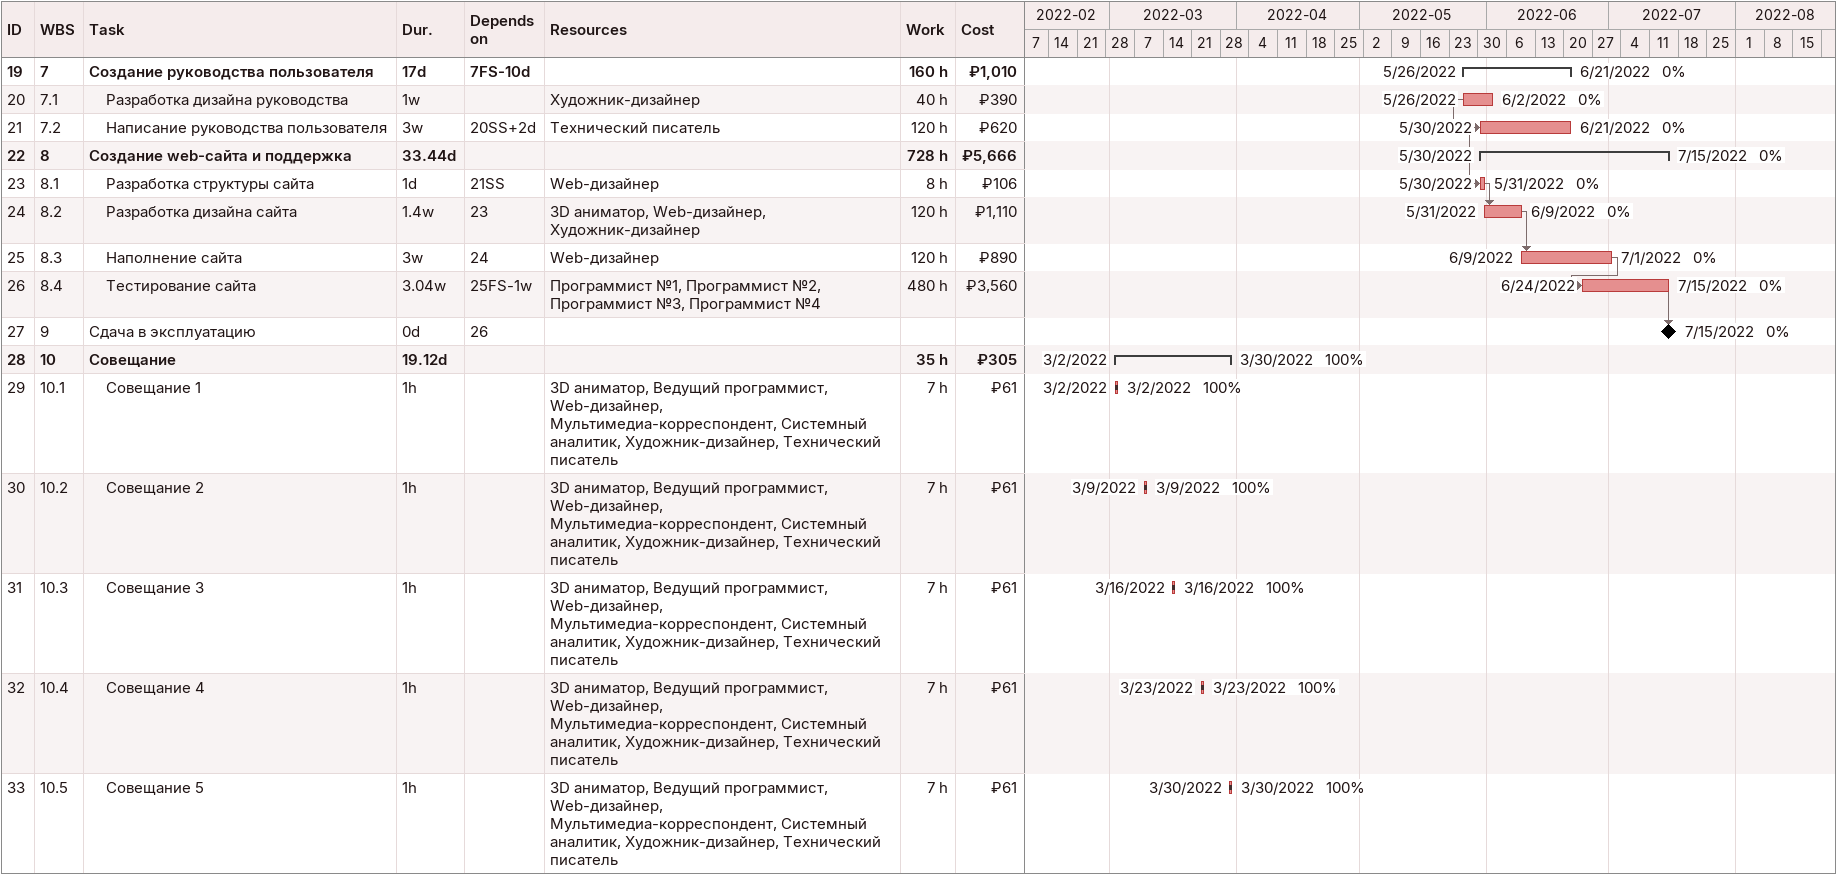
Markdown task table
| ID | WBS | Task | Duration | Start | Finish | Predecessors | Resources | % complete | Work (h) | Cost (₽) |
|---|---|---|---|---|---|---|---|---|---|---|
| 19 | 7 | **Создание руководства пользователя** | 17d | 2022-05-26 | 2022-06-21 | 7FS-10d |  | 0 | 160 | 1010 |
| 20 | 7.1 | Разработка дизайна руководства | 1w | 2022-05-26 | 2022-06-02 |  | Художник-дизайнер | 0 | 40 | 390 |
| 21 | 7.2 | Написание руководства пользователя | 3w | 2022-05-30 | 2022-06-21 | 20SS+2d | Технический писатель | 0 | 120 | 620 |
| 22 | 8 | **Создание web-сайта и поддержка** | 33.44d | 2022-05-30 | 2022-07-15 |  |  | 0 | 728 | 5666 |
| 23 | 8.1 | Разработка структуры сайта | 1d | 2022-05-30 | 2022-05-31 | 21SS | Web-дизайнер | 0 | 8 | 106 |
| 24 | 8.2 | Разработка дизайна сайта | 1.4w | 2022-05-31 | 2022-06-09 | 23 | 3D аниматор, Web-дизайнер, Художник-дизайнер | 0 | 120 | 1110 |
| 25 | 8.3 | Наполнение сайта | 3w | 2022-06-09 | 2022-07-01 | 24 | Web-дизайнер | 0 | 120 | 890 |
| 26 | 8.4 | Тестирование сайта | 3.04w | 2022-06-24 | 2022-07-15 | 25FS-1w | Программист №1, Программист №2, Программист №3, Программист №4 | 0 | 480 | 3560 |
| 27 | 9 | Сдача в эксплуатацию | 0d | 2022-07-15 | 2022-07-15 | 26 |  | 0 |  |  |
| 28 | 10 | **Совещание** | 19.12d | 2022-03-02 | 2022-03-30 |  |  | 100 | 35 | 305 |
| 29 | 10.1 | Совещание 1 | 1h | 2022-03-02 | 2022-03-02 |  | 3D аниматор, Ведущий программист, Web-дизайнер, Мультимедиа-корреспондент, Системный аналитик, Художник-дизайнер, Технический писатель | 100 | 7 | 61 |
| 30 | 10.2 | Совещание 2 | 1h | 2022-03-09 | 2022-03-09 |  | 3D аниматор, Ведущий программист, Web-дизайнер, Мультимедиа-корреспондент, Системный аналитик, Художник-дизайнер, Технический писатель | 100 | 7 | 61 |
| 31 | 10.3 | Совещание 3 | 1h | 2022-03-16 | 2022-03-16 |  | 3D аниматор, Ведущий программист, Web-дизайнер, Мультимедиа-корреспондент, Системный аналитик, Художник-дизайнер, Технический писатель | 100 | 7 | 61 |
| 32 | 10.4 | Совещание 4 | 1h | 2022-03-23 | 2022-03-23 |  | 3D аниматор, Ведущий программист, Web-дизайнер, Мультимедиа-корреспондент, Системный аналитик, Художник-дизайнер, Технический писатель | 100 | 7 | 61 |
| 33 | 10.5 | Совещание 5 | 1h | 2022-03-30 | 2022-03-30 |  | 3D аниматор, Ведущий программист, Web-дизайнер, Мультимедиа-корреспондент, Системный аналитик, Художник-дизайнер, Технический писатель | 100 | 7 | 61 |
